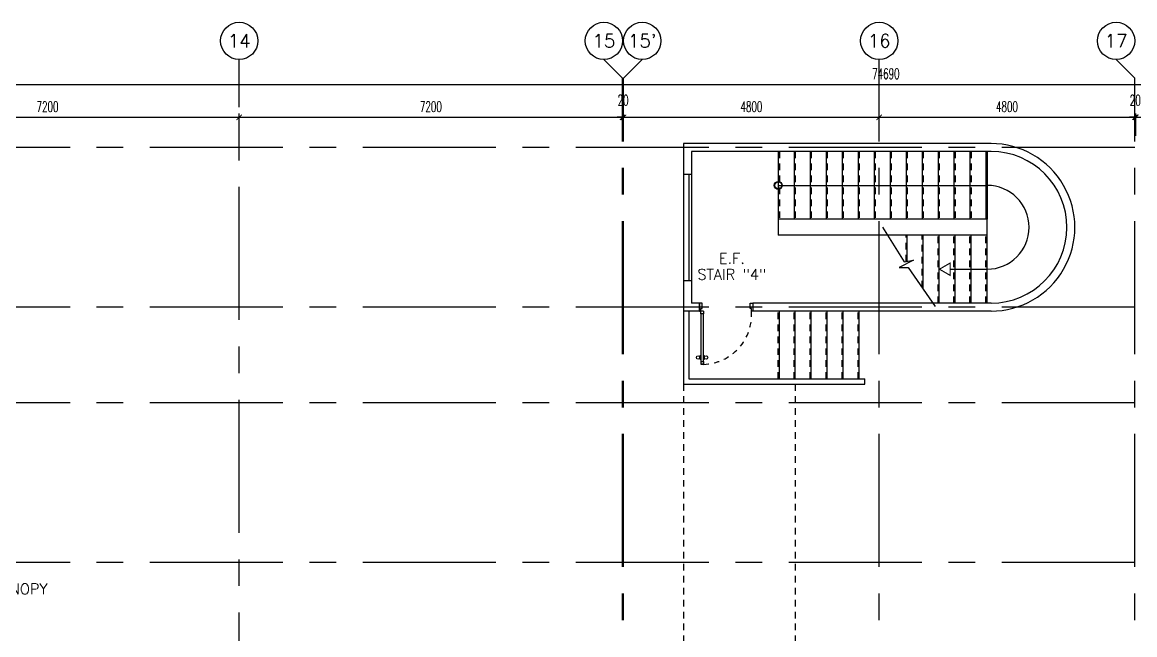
# Model space of a CAD drawing. Extents: x 0.8 to 94.1, y -6.1 to 84.2.
# Drawn here: x 28.48 to 49.38, y 72.73 to 84.24 of the extents above; entities that cross this region are included whole.
import ezdxf
from ezdxf.enums import TextEntityAlignment as Align

# ---------------------------------------------------------------- set-up
doc = ezdxf.new("R2010")
doc.units = 0
doc.header["$MEASUREMENT"] = 0
doc.header["$PDMODE"] = 3
doc.header["$PDSIZE"] = 0.1
for name, pattern in [('CENTERX2', [4, 2.5, -0.5, 0.5, -0.5]), ('HIDDEN', [0.375, 0.25, -0.125]), ('HIDDEN2', [0.1875, 0.125, -0.0625])]:
    doc.linetypes.add(name, pattern=pattern)
doc.layers.get('0').update_dxf_attribs({"color": 11, "linetype": 'CONTINUOUS'})
doc.layers.get('DEFPOINTS').update_dxf_attribs({"color": 11, "linetype": 'CONTINUOUS'})
for name, color, linetype in [('AX-CR', 11, 'CONTINUOUS'), ('AX-DIM', 11, 'CONTINUOUS'), ('AX-TXT', 11, 'CONTINUOUS'), ('AXES', 11, 'CENTERX2'), ('CANOPY-LN', 11, 'CONTINUOUS'), ('DOOR', 11, 'CONTINUOUS'), ('Handrail', 11, 'CONTINUOUS'), ('HIDDEN', 11, 'HIDDEN2'), ('RM-NAME', 11, 'CONTINUOUS'), ('ROOF', 11, 'CONTINUOUS'), ('STR', 11, 'CONTINUOUS'), ('WALL', 11, 'CONTINUOUS'), ('WIN', 11, 'CONTINUOUS')]:
    doc.layers.add(name, color=color, linetype=linetype)
doc.styles.add('ROMANS', font='ROMANS.shx', dxfattribs={"width": 0.6})
doc.dimstyles.new('STANDARD in', dxfattribs={"dimtxt": 0.2, "dimasz": 0.1, "dimexe": 0.07, "dimexo": 0.05, "dimgap": 0.1, "dimtad": 1, "dimdec": 0, "dimlfac": 1000, "dimzin": 0, "dimdsep": 46, "dimtxsty": 'ROMANS', "dimblk": 'ARCHTICK', "dimcen": 0.05, "dimdle": 0.05, "dimclrd": 7, "dimclre": 7, "dimclrt": 2, "dimadec": 0, "dimazin": 0, "dimtfac": 1, "dimtdec": 0, "dimtmove": 2, "dimatfit": 3, "dimldrblk": 'ARCHTICK', "dimfxl": 0, "dimtolj": 1, "dimtzin": 0, "dimarcsym": 0})

# ---------------------------------------------------------------- blocks, each defined once
blk = doc.blocks.new('_ARCHTICK')
at = {"color": 0, "linetype": 'ByBlock', "const_width": 0.15}
blk.add_lwpolyline([(-0.5, -0.5), (0.5, 0.5)], dxfattribs=at)
blk = doc.blocks.new('*D163')
at = {"layer": 'AX-DIM', "color": 7, "linetype": 'ByBlock', "lineweight": -2}
for p, q in [((25.307, 82.457), (32.607, 82.457)), ((25.357, 82.107), (25.357, 82.527)), ((32.557, 82.107), (32.557, 82.527))]:
    blk.add_line(p, q, dxfattribs=at)
at = {"layer": 'DEFPOINTS', "color": 0, "linetype": 'ByBlock'}
for p in [(32.557, 82.457), (25.357, 82.057), (32.557, 82.057)]:
    blk.add_point(p, dxfattribs=at)
at = {"layer": 'AX-DIM', "color": 7, "linetype": 'ByBlock', "lineweight": -2, "xscale": 0.1, "yscale": 0.1, "zscale": 0.1, "rotation": 180}
blk.add_blockref('_ARCHTICK', (25.357, 82.457), dxfattribs=at)
at = {"layer": 'AX-DIM', "color": 7, "linetype": 'ByBlock', "lineweight": -2, "xscale": 0.1, "yscale": 0.1, "zscale": 0.1}
blk.add_blockref('_ARCHTICK', (32.557, 82.457), dxfattribs=at)
at = {"layer": 'AX-DIM', "color": 2, "linetype": 'ByBlock', "insert": (28.957, 82.657), "char_height": 0.2, "attachment_point": 5, "style": 'ROMANS'}
blk.add_mtext('\\A1;7200', dxfattribs=at)
blk = doc.blocks.new('AXU')
at = {"layer": 'AX-CR'}
blk.add_circle((0, 350), 350, dxfattribs=at)
at = {"layer": 'AX-TXT', "style": 'ROMANS'}
blk.add_attdef('AX', text='', height=250, dxfattribs=at).set_placement((0, 350), align=Align.MIDDLE)
blk = doc.blocks.new('*D166')
at = {"layer": 'AX-DIM', "color": 7, "linetype": 'ByBlock', "lineweight": -2}
for p, q in [((44.527, 82.457), (49.427, 82.457)), ((44.577, 82.107), (44.577, 82.527)), ((49.377, 82.107), (49.377, 82.527))]:
    blk.add_line(p, q, dxfattribs=at)
at = {"layer": 'DEFPOINTS', "color": 0, "linetype": 'ByBlock'}
for p in [(49.377, 82.457), (44.577, 82.057), (49.377, 82.057)]:
    blk.add_point(p, dxfattribs=at)
at = {"layer": 'AX-DIM', "color": 7, "linetype": 'ByBlock', "lineweight": -2, "xscale": 0.1, "yscale": 0.1, "zscale": 0.1, "rotation": 180}
blk.add_blockref('_ARCHTICK', (44.577, 82.457), dxfattribs=at)
at = {"layer": 'AX-DIM', "color": 7, "linetype": 'ByBlock', "lineweight": -2, "xscale": 0.1, "yscale": 0.1, "zscale": 0.1}
blk.add_blockref('_ARCHTICK', (49.377, 82.457), dxfattribs=at)
at = {"layer": 'AX-DIM', "color": 2, "linetype": 'ByBlock', "insert": (46.977, 82.657), "char_height": 0.2, "attachment_point": 5, "style": 'ROMANS'}
blk.add_mtext('\\A1;4800', dxfattribs=at)
blk = doc.blocks.new('*D167')
at = {"layer": 'AX-DIM', "color": 7, "linetype": 'ByBlock', "lineweight": -2}
for p, q in [((49.347, 82.457), (56.647, 82.457)), ((49.397, 82.107), (49.397, 82.527)), ((56.597, 82.107), (56.597, 82.527))]:
    blk.add_line(p, q, dxfattribs=at)
at = {"layer": 'DEFPOINTS', "color": 0, "linetype": 'ByBlock'}
for p in [(56.597, 82.457), (49.397, 82.057), (56.597, 82.057)]:
    blk.add_point(p, dxfattribs=at)
at = {"layer": 'AX-DIM', "color": 7, "linetype": 'ByBlock', "lineweight": -2, "xscale": 0.1, "yscale": 0.1, "zscale": 0.1, "rotation": 180}
blk.add_blockref('_ARCHTICK', (49.397, 82.457), dxfattribs=at)
at = {"layer": 'AX-DIM', "color": 7, "linetype": 'ByBlock', "lineweight": -2, "xscale": 0.1, "yscale": 0.1, "zscale": 0.1}
blk.add_blockref('_ARCHTICK', (56.597, 82.457), dxfattribs=at)
at = {"layer": 'AX-DIM', "color": 2, "linetype": 'ByBlock', "insert": (52.997, 82.657), "char_height": 0.2, "attachment_point": 5, "style": 'ROMANS'}
blk.add_mtext('\\A1;7200', dxfattribs=at)
blk = doc.blocks.new('*D175')
at = {"layer": 'AX-DIM', "color": 7, "linetype": 'ByBlock', "lineweight": -2}
for p, q in [((49.377, 82.457), (49.277, 82.457)), ((49.377, 82.107), (49.377, 82.527)), ((49.377, 82.457), (49.397, 82.457)), ((49.397, 82.107), (49.397, 82.527)), ((49.397, 82.457), (49.497, 82.457))]:
    blk.add_line(p, q, dxfattribs=at)
at = {"layer": 'DEFPOINTS', "color": 0, "linetype": 'ByBlock'}
for p in [(49.397, 82.457), (49.377, 82.057), (49.397, 82.057)]:
    blk.add_point(p, dxfattribs=at)
at = {"layer": 'AX-DIM', "color": 7, "linetype": 'ByBlock', "lineweight": -2, "xscale": 0.1, "yscale": 0.1, "zscale": 0.1}
blk.add_blockref('_ARCHTICK', (49.377, 82.457), dxfattribs=at)
at = {"layer": 'AX-DIM', "color": 7, "linetype": 'ByBlock', "lineweight": -2, "xscale": 0.1, "yscale": 0.1, "zscale": 0.1, "rotation": 180}
blk.add_blockref('_ARCHTICK', (49.397, 82.457), dxfattribs=at)
at = {"layer": 'AX-DIM', "color": 2, "linetype": 'ByBlock', "insert": (49.387, 82.777), "char_height": 0.2, "attachment_point": 5, "style": 'ROMANS'}
blk.add_mtext('\\A1;20', dxfattribs=at)
blk = doc.blocks.new('*D137')
at = {"layer": 'AX-DIM', "color": 7, "lineweight": -2}
for p, q in [((7.307, 83.075), (82.097, 83.075)), ((7.357, 80.592), (7.357, 83.145)), ((82.047, 70.946), (82.047, 83.145))]:
    blk.add_line(p, q, dxfattribs=at)
at = {"layer": 'DEFPOINTS', "color": 0}
for p in [(82.047, 83.075), (7.357, 80.542), (82.047, 70.896)]:
    blk.add_point(p, dxfattribs=at)
at = {"layer": 'AX-DIM', "color": 7, "lineweight": -2, "xscale": 0.1, "yscale": 0.1, "zscale": 0.1, "rotation": 180}
blk.add_blockref('_ARCHTICK', (7.357, 83.075), dxfattribs=at)
at = {"layer": 'AX-DIM', "color": 7, "lineweight": -2, "xscale": 0.1, "yscale": 0.1, "zscale": 0.1}
blk.add_blockref('_ARCHTICK', (82.047, 83.075), dxfattribs=at)
at = {"layer": 'AX-DIM', "color": 2, "insert": (44.702, 83.275), "char_height": 0.2, "attachment_point": 5, "style": 'ROMANS'}
blk.add_mtext('\\A1;74690', dxfattribs=at)
blk = doc.blocks.new('*D164')
at = {"layer": 'AX-DIM', "color": 7, "linetype": 'ByBlock', "lineweight": -2}
for p, q in [((32.507, 82.457), (39.807, 82.457)), ((32.557, 82.107), (32.557, 82.527)), ((39.757, 82.107), (39.757, 82.527))]:
    blk.add_line(p, q, dxfattribs=at)
at = {"layer": 'DEFPOINTS', "color": 0, "linetype": 'ByBlock'}
for p in [(39.757, 82.457), (32.557, 82.057), (39.757, 82.057)]:
    blk.add_point(p, dxfattribs=at)
at = {"layer": 'AX-DIM', "color": 7, "linetype": 'ByBlock', "lineweight": -2, "xscale": 0.1, "yscale": 0.1, "zscale": 0.1, "rotation": 180}
blk.add_blockref('_ARCHTICK', (32.557, 82.457), dxfattribs=at)
at = {"layer": 'AX-DIM', "color": 7, "linetype": 'ByBlock', "lineweight": -2, "xscale": 0.1, "yscale": 0.1, "zscale": 0.1}
blk.add_blockref('_ARCHTICK', (39.757, 82.457), dxfattribs=at)
at = {"layer": 'AX-DIM', "color": 2, "linetype": 'ByBlock', "insert": (36.157, 82.657), "char_height": 0.2, "attachment_point": 5, "style": 'ROMANS'}
blk.add_mtext('\\A1;7200', dxfattribs=at)
blk = doc.blocks.new('*D165')
at = {"layer": 'AX-DIM', "color": 7, "linetype": 'ByBlock', "lineweight": -2}
for p, q in [((39.727, 82.457), (44.627, 82.457)), ((39.777, 82.107), (39.777, 82.527)), ((44.577, 82.107), (44.577, 82.527))]:
    blk.add_line(p, q, dxfattribs=at)
at = {"layer": 'DEFPOINTS', "color": 0, "linetype": 'ByBlock'}
for p in [(44.577, 82.457), (39.777, 82.057), (44.577, 82.057)]:
    blk.add_point(p, dxfattribs=at)
at = {"layer": 'AX-DIM', "color": 7, "linetype": 'ByBlock', "lineweight": -2, "xscale": 0.1, "yscale": 0.1, "zscale": 0.1, "rotation": 180}
blk.add_blockref('_ARCHTICK', (39.777, 82.457), dxfattribs=at)
at = {"layer": 'AX-DIM', "color": 7, "linetype": 'ByBlock', "lineweight": -2, "xscale": 0.1, "yscale": 0.1, "zscale": 0.1}
blk.add_blockref('_ARCHTICK', (44.577, 82.457), dxfattribs=at)
at = {"layer": 'AX-DIM', "color": 2, "linetype": 'ByBlock', "insert": (42.177, 82.657), "char_height": 0.2, "attachment_point": 5, "style": 'ROMANS'}
blk.add_mtext('\\A1;4800', dxfattribs=at)
blk = doc.blocks.new('*D176')
at = {"layer": 'AX-DIM', "color": 7, "linetype": 'ByBlock', "lineweight": -2}
for p, q in [((39.757, 82.457), (39.657, 82.457)), ((39.757, 82.107), (39.757, 82.527)), ((39.757, 82.457), (39.777, 82.457)), ((39.777, 82.107), (39.777, 82.527)), ((39.777, 82.457), (39.877, 82.457))]:
    blk.add_line(p, q, dxfattribs=at)
at = {"layer": 'DEFPOINTS', "color": 0, "linetype": 'ByBlock'}
for p in [(39.777, 82.457), (39.757, 82.057), (39.777, 82.057)]:
    blk.add_point(p, dxfattribs=at)
at = {"layer": 'AX-DIM', "color": 7, "linetype": 'ByBlock', "lineweight": -2, "xscale": 0.1, "yscale": 0.1, "zscale": 0.1}
blk.add_blockref('_ARCHTICK', (39.757, 82.457), dxfattribs=at)
at = {"layer": 'AX-DIM', "color": 7, "linetype": 'ByBlock', "lineweight": -2, "xscale": 0.1, "yscale": 0.1, "zscale": 0.1, "rotation": 180}
blk.add_blockref('_ARCHTICK', (39.777, 82.457), dxfattribs=at)
at = {"layer": 'AX-DIM', "color": 2, "linetype": 'ByBlock', "insert": (39.767, 82.777), "char_height": 0.2, "attachment_point": 5, "style": 'ROMANS'}
blk.add_mtext('\\A1;20', dxfattribs=at)
blk = doc.blocks.new('STL-DR')
at = {"layer": 'DOOR', "color": 0, "linetype": 'ByBlock'}
for p, q in [((50, 0), (0, 0)), ((0, -150), (0, 0)), ((50, -100), (50, 0)), ((0, -150), (25, -150)), ((25, -100), (50, -100)), ((25, -150), (25, -100)), ((75, -150), (25, -150)), ((25, -200), (25, -150)), ((75, -200), (25, -200)), ((75, -150), (75, -200)), ((950, -100), (950, 0)), ((950, 0), (1000, 0)), ((975, -100), (950, -100)), ((975, -150), (975, -100)), ((1000, -150), (975, -150)), ((1000, 0), (1000, -150)), ((18, -990), (9, -990)), ((9, -1055), (9, -990)), ((18, -978), (18, -1068)), ((25, -978), (18, -978)), ((18, -1055), (18, -990)), ((75, -978), (82, -978)), ((82, -978), (82, -1068)), ((82, -990), (91, -990)), ((82, -1055), (82, -990)), ((91, -1055), (91, -990)), ((18, -1055), (9, -1055)), ((25, -1068), (18, -1068)), ((25, -1100), (75, -1100)), ((25, -1100), (25, -1150)), ((25, -1150), (75, -1150)), ((75, -1150), (25, -1150)), ((75, -1068), (82, -1068)), ((75, -1100), (75, -1150)), ((82, -1055), (91, -1055))]:
    blk.add_line(p, q, dxfattribs=at)
at = {"layer": 'DOOR', "linetype": 'ByBlock'}
for p, q in [((25, -200), (25, -1100)), ((75, -1100), (75, -200))]:
    blk.add_line(p, q, dxfattribs=at)
at = {"layer": 'DOOR', "color": 0, "linetype": 'ByBlock'}
for centre in [(-24, -1023), (124, -1023)]:
    blk.add_circle(centre, 32.4, dxfattribs=at)
at = {"layer": 'DOOR', "linetype": 'HIDDEN', "ltscale": 0.5}
blk.add_arc((50, -223), 928, 271.544, 4.4816, dxfattribs=at)
at = {"layer": 'WALL'}
for p, q in [((0, 0), (0, -150)), ((0, 0), (0, -150)), ((1000, 0), (1000, -150))]:
    blk.add_line(p, q, dxfattribs=at)

msp = doc.modelspace()

# ---------------------------------------------------------------- linework, layer by layer
for p, q in [((44.636, 80.3933), (45.0451, 79.738)), ((45.2205, 79.7731), (44.9516, 79.6327)), ((44.9516, 79.6327), (45.1219, 79.6327)), ((45.0451, 79.738), (45.2205, 79.7731)), ((45.1219, 79.6327), (45.6296, 78.9014))]:
    msp.add_line(p, q)
at = {"layer": 'AXES'}
for p, q in [((32.5567, -5.3521), (32.5567, 83.5441)), ((39.7567, 83.1941), (39.4067, 83.5441)), ((39.7767, 83.1941), (40.1267, 83.5441)), ((44.5767, 6.005), (44.5767, 83.5441)), ((49.3767, 83.1941), (49.0267, 83.5441)), ((39.7567, 6.005), (39.7567, 83.1941)), ((39.7767, 6.005), (39.7767, 83.1941)), ((49.3767, 6.005), (49.3767, 83.1941)), ((93.3795, 81.8893), (23.5567, 81.8893)), ((93.3795, 78.8893), (23.5567, 78.8893)), ((93.3795, 77.0893), (23.5567, 77.0893)), ((93.3795, 74.0893), (23.5567, 74.0893))]:
    msp.add_line(p, q, dxfattribs=at)
at = {"layer": 'Handrail'}
for p, q in [((40.9017, 78.8143), (40.9017, 77.4393)), ((41.0017, 78.8143), (41.0017, 77.5393)), ((41.0017, 77.5393), (44.3092, 77.5393)), ((44.3092, 77.4393), (44.3092, 77.5393)), ((40.9017, 77.4393), (44.3092, 77.4393))]:
    msp.add_line(p, q, dxfattribs=at)
at = {"layer": 'HIDDEN'}
for p, q in [((40.9017, 77.4393), (40.9017, 71.7393)), ((43.0017, 77.4393), (43.0017, 71.7393))]:
    msp.add_line(p, q, dxfattribs=at)
at = {"layer": 'ROOF'}
for p, q in [((46.6019, 80.5393), (42.6819, 80.5393)), ((42.6819, 80.5393), (42.6819, 80.2393)), ((46.6019, 80.2393), (46.6019, 80.5393)), ((46.6019, 80.2393), (42.6819, 80.2393))]:
    msp.add_line(p, q, dxfattribs=at)
at = {"layer": 'STR'}
for p, q in [((42.6819, 81.8143), (42.6819, 80.5393)), ((42.9819, 81.8143), (42.9819, 80.5393)), ((43.2819, 81.8143), (43.2819, 80.5393)), ((43.5819, 81.8143), (43.5819, 80.5393)), ((43.8819, 81.8143), (43.8819, 80.5393)), ((44.1819, 81.8143), (44.1819, 80.5393)), ((44.4819, 81.8143), (44.4819, 80.5393)), ((44.7819, 81.8143), (44.7819, 80.5393)), ((45.0819, 81.8143), (45.0819, 80.5393)), ((45.3819, 81.8143), (45.3819, 80.5393)), ((45.6819, 81.8143), (45.6819, 80.5393)), ((45.9819, 81.8143), (45.9819, 80.5393)), ((46.2819, 81.8143), (46.2819, 80.5393)), ((46.5819, 81.8143), (46.5819, 80.5393)), ((46.6019, 81.8143), (46.6019, 80.5393)), ((42.6819, 81.1768), (46.6043, 81.1768)), ((45.1019, 79.7494), (45.1019, 80.2393)), ((45.4019, 79.2294), (45.4019, 80.2393)), ((45.7019, 78.9643), (45.7019, 80.2393)), ((46.0019, 78.9643), (46.0019, 80.2393)), ((46.3019, 78.9643), (46.3019, 80.2393)), ((46.6019, 78.9643), (46.6019, 80.2393)), ((45.9088, 79.6018), (46.6043, 79.6018)), ((42.7019, 77.5393), (42.7019, 78.8143)), ((43.0019, 77.5393), (43.0019, 78.8143)), ((43.3019, 77.5393), (43.3019, 78.8143)), ((43.6019, 77.5393), (43.6019, 78.8143)), ((43.9019, 77.5393), (43.9019, 78.8143)), ((44.2019, 77.5393), (44.2019, 78.8143))]:
    msp.add_line(p, q, dxfattribs=at)
at = {"layer": 'STR', "linetype": 'HIDDEN2'}
for p, q in [((42.7019, 81.8143), (42.7019, 80.5393)), ((43.0019, 81.8143), (43.0019, 80.5393)), ((43.3019, 81.8143), (43.3019, 80.5393)), ((43.6019, 81.8143), (43.6019, 80.5393)), ((43.9019, 81.8143), (43.9019, 80.5393)), ((44.2019, 81.8143), (44.2019, 80.5393)), ((44.5019, 81.8143), (44.5019, 80.5393)), ((44.8019, 81.8143), (44.8019, 80.5393)), ((45.1019, 81.8143), (45.1019, 80.5393)), ((45.4019, 81.8143), (45.4019, 80.5393)), ((45.7019, 81.8143), (45.7019, 80.5393)), ((46.0019, 81.8143), (46.0019, 80.5393)), ((46.3019, 81.8143), (46.3019, 80.5393)), ((46.5819, 81.8143), (46.5819, 80.5393)), ((46.6019, 81.8143), (46.6019, 80.5393)), ((45.0819, 79.7454), (45.0819, 80.2393)), ((45.3819, 79.2582), (45.3819, 80.2393)), ((45.6819, 78.9643), (45.6819, 80.2393)), ((45.9819, 78.9643), (45.9819, 80.2393)), ((46.2819, 78.9643), (46.2819, 80.2393)), ((46.5819, 78.9643), (46.5819, 80.2393)), ((42.6819, 77.5393), (42.6819, 78.8143)), ((42.9819, 77.5393), (42.9819, 78.8143)), ((43.2819, 77.5393), (43.2819, 78.8143)), ((43.5819, 77.5393), (43.5819, 78.8143)), ((43.8819, 77.5393), (43.8819, 78.8143)), ((44.1819, 77.5393), (44.1819, 78.8143))]:
    msp.add_line(p, q, dxfattribs=at)
at = {"layer": 'STR', "const_width": 0.0215}
msp.add_lwpolyline([(45.9088, 79.7173), (45.9088, 79.4864), (45.7088, 79.6018)], close=True, dxfattribs=at)
at = {"layer": 'STR'}
for radius in [0.075, 0.065]:
    msp.add_circle((42.6819, 81.1768), radius, dxfattribs=at)
msp.add_arc((46.6043, 80.3893), 0.7875, 270, 90, dxfattribs=at)
at = {"layer": 'WALL'}
for p, q in [((46.6772, 81.9643), (40.9017, 81.9643)), ((40.9017, 81.9643), (40.9017, 81.3893)), ((46.6772, 81.8143), (41.0517, 81.8143)), ((41.0517, 81.8143), (41.0517, 81.3893)), ((40.9017, 81.3893), (41.0517, 81.3893)), ((40.9017, 79.3893), (41.0517, 79.3893)), ((40.9017, 79.3893), (40.9017, 78.8143)), ((41.0517, 79.3893), (41.0517, 78.9643)), ((41.2017, 78.8143), (40.9017, 78.8143)), ((41.2017, 78.9643), (41.0517, 78.9643)), ((41.2017, 78.9643), (41.2017, 78.8143)), ((46.6772, 78.9643), (42.2017, 78.9643)), ((42.2017, 78.9643), (42.2017, 78.8143)), ((46.6772, 78.8143), (42.2017, 78.8143))]:
    msp.add_line(p, q, dxfattribs=at)
for radius, end in [(1.575, 90), (1.425, 89.84611)]:
    msp.add_arc((46.6772, 80.3893), radius, 269.99997, end, dxfattribs=at)
at = {"layer": 'WIN'}
for p, q in [((40.9017, 81.3893), (40.9017, 79.3893)), ((41.0017, 81.3893), (41.0017, 79.3893)), ((41.0517, 81.3893), (41.0517, 79.3893))]:
    msp.add_line(p, q, dxfattribs=at)

# ---------------------------------------------------------------- block references
at = {"layer": 'AXES', "xscale": 0.001000000047497451, "yscale": 0.0009999999892897904, "zscale": 0.001}
for p, values in [((32.5567, 83.5441), {'AX': '14'}), ((39.4067, 83.5441), {'AX': '15'}), ((40.1267, 83.5441), {'AX': "15'"}), ((44.5767, 83.5441), {'AX': '16'}), ((49.0267, 83.5441), {'AX': '17'})]:
    msp.add_blockref('AXU', p, dxfattribs=at).add_auto_attribs(values)
at = {"layer": 'DOOR', "color": 1, "xscale": 0.001000000047497451, "yscale": 0.0009999999892897904, "zscale": 0.001}
msp.add_blockref('STL-DR', (41.2017, 78.9643), dxfattribs=at)

# ---------------------------------------------------------------- texts
at = {"layer": 'CANOPY-LN', "color": 4, "style": 'ROMANS'}
msp.add_text('LINE OF CANOPY', height=0.2, dxfattribs=at).set_placement((27.8458, 73.5915), align=Align.MIDDLE)
at = {"layer": 'RM-NAME', "style": 'ROMANS'}
for s, p in [('E.F.', (41.8097, 79.805)), ('STAIR "4"', (41.8097, 79.505))]:
    msp.add_text(s, height=0.2, dxfattribs=at).set_placement(p, align=Align.MIDDLE)

# ---------------------------------------------------------------- dimensions: what is measured, and where the dimension line sits
at = {"layer": 'AX-DIM'}
dim = msp.add_linear_dim(base=(82.0467, 83.0748), p1=(7.3567, 80.5422), p2=(82.0467, 70.8964), dimstyle='STANDARD in', dxfattribs=at)
dim.commit()
dim.dimension.update_dxf_attribs({"geometry": '*D137', "text_midpoint": (44.7017, 83.2748)})
at = {"layer": 'AX-DIM', "color": 1, "linetype": 'ByBlock'}
for base, p1, p2, picture, middle in [((32.5567, 82.4566), (25.3567, 82.0566), (32.5567, 82.0566), '*D163', (28.9567, 82.6566)), ((39.7567, 82.4566), (32.5567, 82.0566), (39.7567, 82.0566), '*D164', (36.1567, 82.6566)), ((39.7767, 82.4566), (39.7567, 82.0566), (39.7767, 82.0566), '*D176', (39.7667, 82.7766)), ((44.5767, 82.4566), (39.7767, 82.0566), (44.5767, 82.0566), '*D165', (42.1767, 82.6566)), ((49.3767, 82.4566), (44.5767, 82.0566), (49.3767, 82.0566), '*D166', (46.9767, 82.6566)), ((49.3967, 82.4566), (49.3767, 82.0566), (49.3967, 82.0566), '*D175', (49.3867, 82.7766)), ((56.5967, 82.4566), (49.3967, 82.0566), (56.5967, 82.0566), '*D167', (52.9967, 82.6566))]:
    dim = msp.add_linear_dim(base=base, p1=p1, p2=p2, dimstyle='STANDARD in', dxfattribs=at)
    dim.commit()
    dim.dimension.update_dxf_attribs({"geometry": picture, "text_midpoint": middle})

doc.saveas('drawing.dxf')
